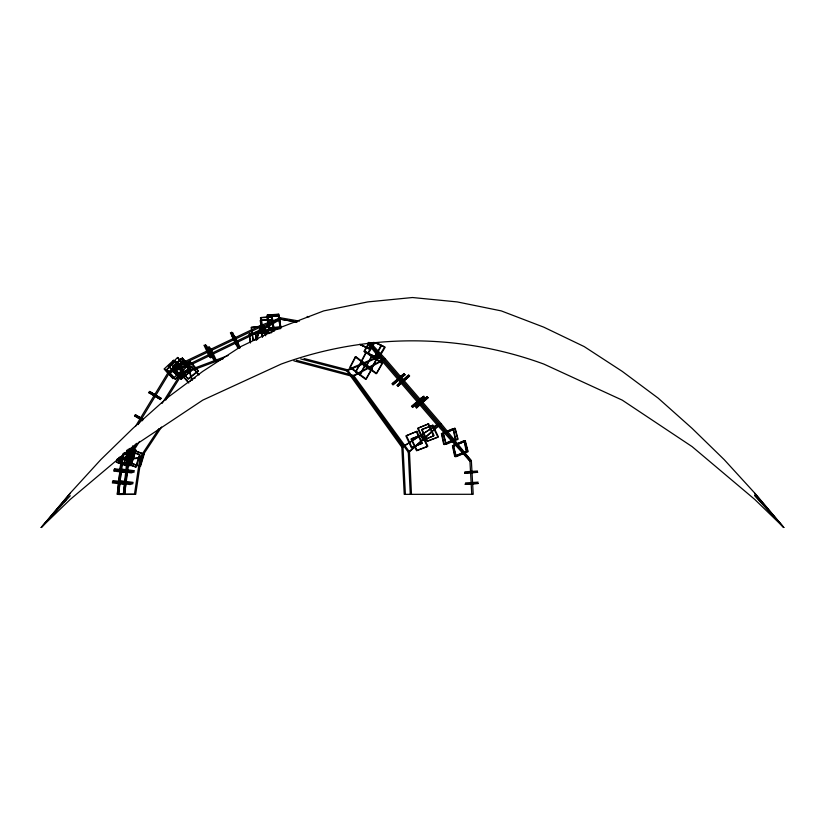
<?xml version="1.0" encoding="UTF-8"?>
<svg xmlns="http://www.w3.org/2000/svg" width="825" height="825" viewBox="0 0 825 825"><rect width="100%" height="100%" fill="white"/><g stroke="black" fill="none" stroke-linecap="round" stroke-linejoin="round"><path stroke-width="1.24" d="M122.812 453.832L121.461 458.7L117.212 494.247L123.399 494.247L128.339 456.173L121.192 458.618L117.398 494.34L123.307 494.247L127.071 459.113L126.638 450.398L127.071 459.113L140.013 457.411L159.07 428.536M124.42 453.069L122.739 459.123L118.522 494.392L124.678 494.392L128.318 459.535L127.823 449.625M140.013 457.411L134.475 494.196L123.399 494.237M161.556 427.041L141.209 457.844L135.682 494.361L124.678 494.402M256.255 339.756L260.628 325.545L280.469 317.8L299.475 321.111M256.792 339.9L260.782 326.937L280.541 319.223L296.866 322.059L280.541 319.223L260.741 330.99L188.1 366.114L169.465 372.807L138.126 424.566M117.367 458.855L116.284 462.217L128.463 466.424L132.402 454.08L126.318 451.976M117.635 458.762L116.552 462.124L128.731 466.331L132.67 453.987L126.586 451.883M120.367 456.833L118.934 461.319L131.103 465.527L135.053 453.183L127.751 450.656M132.856 445.768L129.432 455.41L123.802 453.502M135.589 444.087L130.762 454.884L124.688 452.822M135.62 444.696L130.793 455.493L124.719 453.43M369.064 342.416L363.969 351.357L378.097 357.885L384.667 346.799L375.499 342.519M369.414 342.87L364.33 351.811L375.189 356.885L381.542 345.706M371.611 342.746L368.435 348.336L359.752 344.283M368.785 348.789L371.972 343.2M374.828 356.431L381.191 345.252L375.757 342.715M373.797 342.313L369.858 348.954L360.68 344.685M367.785 353.069L373.694 343.097M374.261 342.808L370.322 349.46L359.999 344.644M374.818 342.488L368.249 353.574L378.562 358.38L385.131 347.304L375.035 342.664M135.455 426.401L168.506 371.817L181.191 363.309L260.628 325.545M136.826 443.303L128.607 456.277L121.461 458.7M162.164 403.312L181.335 373.034L181.191 363.309M139.518 441.478L129.876 456.699L122.739 459.123M165.701 400.146L182.232 374.045L182.088 364.341L260.782 326.937M190.162 381.48L191.575 379.345L195.205 378.036M70.28 495.753L41.25 527.474L70.28 493.061L100.784 459.659L132.907 428.361L166.846 398.135L202.754 371.384L240.818 346.582L281.201 327.174L323.751 310.891L367.754 301.919L412.5 297.526L457.246 301.919L501.249 310.891L543.799 327.174L584.183 346.582L622.246 371.384L658.154 398.135L692.092 428.361L724.216 459.659L754.72 493.061L783.75 527.474L754.72 499.393L692.092 446.614L622.246 400.135L543.799 364.062A374.602 366.114 0 0 0 281.201 364.062L202.754 400.135L132.907 446.614L70.28 499.393L41.25 527.474L70.28 493.34M41.25 527.474L52.346 515.048M54.058 513.129L56.616 510.262M59.183 507.396L61.741 504.529M64.309 501.662L66.01 499.744M369.022 343.118L384.326 359.679L439.88 424.184L408.293 452.275L410.272 494.35M411.469 494.288L409.468 451.801L441.138 423.637L385.079 358.535L370.538 342.798M169.465 372.807L182.088 364.341M471.756 494.35L469.941 461.113L436.93 424.731L401.847 447.336L404.229 494.35L473.21 494.288L471.374 460.773L441.138 423.637M405.384 494.288L402.982 446.861L438.178 424.184L471.374 460.773M168.506 371.817L187.234 365.093L260.566 329.629L280.469 317.8M296.443 360.278L353.626 375.427L385.079 358.535M293.865 360.855L352.976 376.52L384.326 359.679M304.043 358.514L347.459 369.775L379.51 356.049L438.178 424.184M300.733 358.937L346.84 370.889L378.799 357.215L436.93 424.731M181.335 373.034L228.071 355.544M182.232 374.045L223.255 358.7M121.574 470.405L118.583 471.271L131.247 472.869L134.227 472.003L118.728 469.982L121.708 469.116L134.362 470.704L131.381 471.57M128.318 459.535L141.209 457.844M257.823 339.106L253.131 339.58L251.388 327.185L264.289 325.885L265.681 335.806M256.523 339.622L253.007 339.972L251.264 327.587L264.165 326.287L265.382 334.96M279.757 328.443L269.146 328.835L267.382 316.171L279.17 315.738L280.933 328.402M280.397 328.721L268.61 329.154L266.846 316.491L278.633 316.058L280.222 327.453M271.961 332.423L262.536 332.774L260.762 320.1L272.549 319.667L274.137 331.073M271.425 332.743L261.989 333.094L260.226 320.42L272.013 319.987L273.601 331.392M477.531 471.023L464.918 471.807M478.139 482.14L465.527 482.934M129.628 448.862L131.876 449.625L128.019 460.463L119.017 457.421M128.339 449.078L131.711 450.223L127.854 461.062L118.852 458.019M123.967 452.904L129.597 454.802M131.02 448.233L135.877 449.883L131.062 460.68L120.12 456.968L118.666 461.412L130.835 465.62L134.784 453.276L127.483 450.749M129.834 448.429L135.908 450.502L131.093 461.288L120.151 457.576M308.468 316.645L309.055 316.934M307.178 316.429L307.777 316.718M143.23 419.213L135.156 414.655L143.261 419.585M142.55 420.338L134.475 415.769L142.581 420.698M239.951 347.933L238.528 346.562L233.166 334.96L235.3 337.023L240.127 347.459M238.776 348.501L237.352 347.129L231.99 335.528L234.125 337.59L238.951 348.026M754.72 495.753L783.75 527.474L754.72 493.34M177.385 357.689L186.151 367.362M173.167 360.525L181.933 370.198M168.682 365.939L177.458 375.612M164.464 368.765L173.24 378.438M754.72 494.959L783.75 527.474M198.815 374.519L191.493 366.238L181.345 374.272L188.678 382.563M198.949 374.983L191.627 366.702L181.49 374.736L188.812 383.027M439.88 424.184L469.941 461.113M368.734 342.406L379.51 356.049M367.641 343.087L378.799 357.215M353.616 375.437L409.427 451.832M352.997 376.509L408.323 452.244M347.438 369.775L402.951 446.882M346.861 370.889L401.878 447.315M188.1 366.114L192.431 380.325M187.234 365.093L191.575 379.345M260.566 329.629L262.484 336.827M260.741 330.99L262.329 336.961M262.752 336.301L262.226 332.578L249.325 333.877L250.542 342.55M262.628 336.693L262.103 332.98L249.202 334.28L250.418 342.952M268.795 333.63L268.517 331.217L255.575 332.949L256.255 338.982M268.661 333.156L268.393 330.743L255.451 332.475L256.266 339.714M122.471 459.03L118.707 494.495L124.575 494.402L129.566 456.607L122.471 459.03M127.813 450.502L124.09 462.866L135.713 467.074L139.446 454.709L127.813 450.502M128.277 450.44L124.554 462.804L136.187 467.012L139.91 454.647L128.277 450.44M132.113 449.934L128.391 462.299L140.013 466.507L143.746 454.142L132.113 449.934M132.578 449.873L128.855 462.237L140.487 466.445L144.21 454.08L132.578 449.873M355.204 356.988L349.748 367.424L359.793 374.818L365.248 364.382L355.204 356.988M355.843 356.709L350.388 367.146L360.432 374.54L365.887 364.103L355.843 356.709M365.877 352.419L360.422 362.856L370.456 370.25L375.911 359.813L365.877 352.419M366.506 352.151L361.051 362.588L371.095 369.982L376.551 359.535L366.506 352.151M361.288 361.618L355.462 371.827L365.671 379.397L371.498 369.177L361.288 361.618M361.866 361.309L356.039 371.518L366.248 379.088L372.075 368.878L361.866 361.309M371.755 355.998L365.929 366.207L376.138 373.777L381.965 363.557L371.755 355.998M372.333 355.688L366.506 365.898L376.705 373.467L382.542 363.248L372.333 355.688M114.706 468.817L113.86 469.786L126.823 471.312L127.669 470.343L114.706 468.817M114.551 470.116L113.706 471.075L126.679 472.601L127.524 471.642L114.551 470.116M113.293 480.624L112.437 481.594L125.41 483.11L126.256 482.151L113.293 480.624M113.138 481.924L112.293 482.883L125.266 484.409L126.112 483.44L113.138 481.924M399.145 383.161L396.949 385.481L408.808 374.942L399.145 383.161M400.001 384.151L397.794 386.471L409.664 375.932L400.001 384.151M417.749 404.755L415.552 407.086L427.412 396.547L417.749 404.755M418.595 405.745L416.398 408.076L428.268 397.537L418.595 405.745M174.838 361.041L166.506 369.683L175.055 379.304L183.387 370.652L174.838 361.041M175.364 360.845L167.032 369.497L175.591 379.118L183.923 370.466L175.364 360.845M181.067 358.803L172.734 367.455L181.283 377.066L189.616 368.424L181.067 358.803M181.593 358.607L173.26 367.259L181.82 376.881L190.152 368.228L181.593 358.607M173.508 360.288L164.113 369.002L172.889 378.675L182.284 369.961L173.508 360.288M177.726 357.452L168.331 366.166L177.107 375.849L186.502 367.135L177.726 357.452M401.445 375.623L391.978 383.914L404.405 373.57L401.445 375.623M402.291 376.613L392.834 384.904L405.261 374.571L402.291 376.613M420.905 398.228L411.448 406.519L423.875 396.186L420.905 398.228M421.761 399.218L412.304 407.509L424.72 397.176L421.761 399.218M182.346 357.988L172.456 366.259L181.026 375.787L190.905 367.517L182.346 357.988M182.346 358.339L172.466 366.609L181.036 376.128L190.915 367.857L182.346 358.339M182.387 361.226L172.507 369.507L181.077 379.026L190.957 370.755L182.387 361.226M182.397 361.577L172.518 369.847L181.077 379.366L190.957 371.095L182.397 361.577M190.039 361.494L179.902 369.528L188.038 378.737L198.175 370.703L190.039 361.494M190.183 361.958L180.046 369.992L188.182 379.201L198.32 371.168L190.183 361.958M452.997 428.618L441.396 433.599L443.613 443.994L455.214 439.013L452.997 428.618M453.554 429.237L441.952 434.218L444.17 444.613L455.771 439.632L453.554 429.237M464.032 440.787L452.43 445.758L454.647 456.153L466.249 451.172L464.032 440.787M464.588 441.406L452.987 446.377L455.214 456.772L466.816 451.791L464.588 441.406M454.853 428.237L443.046 433.177L445.768 443.664L457.576 438.725L454.853 428.237M455.348 428.845L443.541 433.785L446.263 444.273L458.061 439.333L455.348 428.845M464.898 440.581L453.1 445.521L455.823 456.008L467.62 451.069L464.898 440.581M465.393 441.189L453.585 446.129L456.308 456.617L468.115 451.677L465.393 441.189M428.588 423.782L418.151 428.051L423.658 439.859L434.094 435.59L428.588 423.782M428.02 424.143L417.584 428.412L423.091 440.22L433.527 435.951L428.02 424.143M416.873 431.32L406.436 435.6L411.943 447.408L422.379 443.138L416.873 431.32M416.305 431.692L405.879 435.961L411.386 447.769L421.812 443.499L416.305 431.692M432.816 425.174L422.008 429.32L427.597 440.963L438.405 436.827L432.816 425.174M432.331 425.607L421.523 429.743L427.113 441.396L437.92 437.25L432.331 425.607M422.266 434.548L411.458 438.694L417.048 450.337L427.855 446.201L422.266 434.548M421.792 434.981L410.984 439.117L416.573 450.77L427.381 446.624L421.792 434.981M120.491 480.779L117.501 481.645L130.164 483.233L133.145 482.367L120.491 480.779M120.347 482.078L117.367 482.945L130.03 484.533L133.011 483.667L120.347 482.078M278.788 314.212L267.723 314.913L269.703 327.711L280.758 326.999L278.788 314.212M278.118 314.469L267.052 315.171L269.032 327.968L280.088 327.267L278.118 314.469M272.188 316.79L261.123 317.491L263.103 330.278L274.158 329.577L272.188 316.79M271.518 317.048L260.452 317.749L262.433 330.547L273.488 329.845L271.518 317.048M477.603 472.323L464.558 473.045L477.603 472.323M478.211 483.45L465.166 484.172L478.211 483.45M150.191 391.7L149.212 391.442L161.329 398.475L150.191 391.7M149.511 392.813L148.531 392.566L160.658 399.589L149.511 392.813M232.794 333.011L231.567 332.176L237.084 343.963L238.312 344.798L232.794 333.011M231.619 333.568L230.381 332.743L235.909 344.52L237.136 345.355L231.619 333.568M206.436 345.541L205.208 344.706L210.726 356.493L211.963 357.328L206.436 345.541M205.26 346.098L204.033 345.262L209.55 357.05L210.777 357.885L205.26 346.098M210.963 348.789L208.838 346.727L214.201 358.328L216.325 360.381L210.963 348.789M209.797 349.357L207.663 347.294L213.025 358.896L215.16 360.948L209.797 349.357"/></g></svg>
